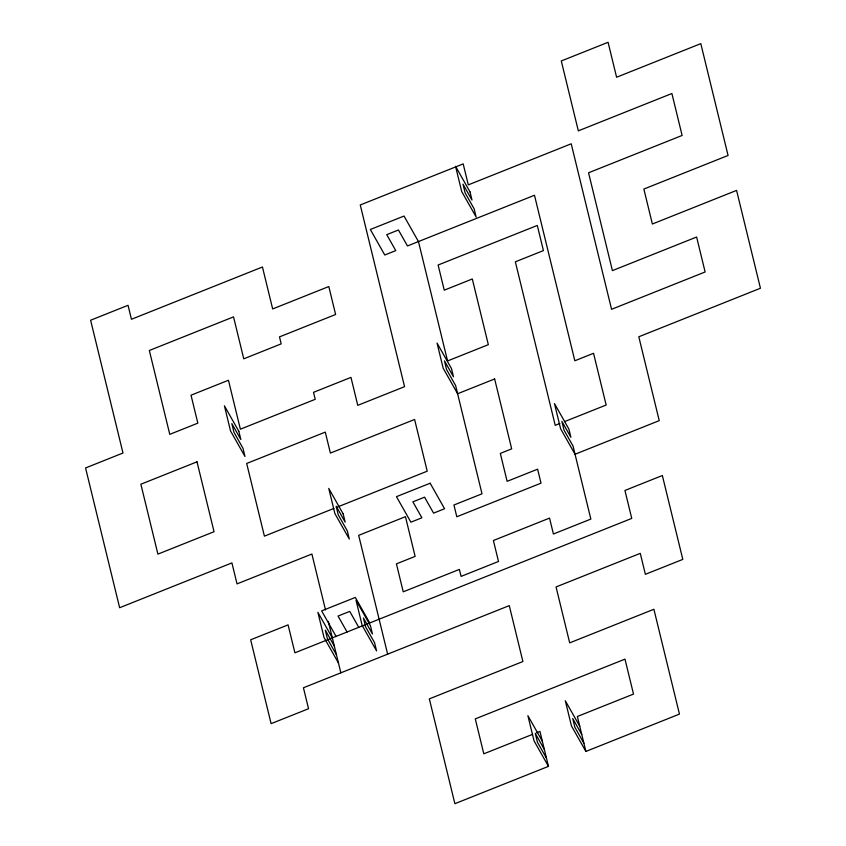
<?xml version="1.0" encoding="UTF-8"?>
<svg xmlns="http://www.w3.org/2000/svg" width="846" height="846" viewBox="0 0 846 846"><rect width="100%" height="100%" fill="white"/><g stroke="black" fill="none" stroke-linecap="round" stroke-linejoin="round"><path stroke-width="1.27" d="M333.884 508.435L264.407 536.153L246.683 463.471L325.287 432.116L330.395 453.075L414.603 419.479L427.219 471.19L336.327 507.463M559.883 423.486L555.23 425.348L515.351 261.805L543.428 250.606L537.295 225.448L438.112 265.02L444.245 290.178L472.311 278.979L488.332 344.671L447.566 360.946L418.463 241.565L404.018 216.047L370.337 229.488L384.771 255.006L395.769 250.617L386.749 234.67L398.445 229.996L407.465 245.953L534.482 195.267L574.836 360.777L593.543 353.3L606.159 405.023L564.536 421.625M331.167 638.349L294.905 652.816L288.084 624.866L250.659 639.798L271.111 723.658L308.536 708.726L303.428 687.766L509.271 605.62L522.902 661.53L429.334 698.87L454.894 803.7L548.462 766.36L539.938 731.42L536.279 732.879M532.62 734.339L483.806 753.818L475.283 718.878L624.993 659.14L633.506 694.09L577.374 716.488L585.887 751.428L679.454 714.098L653.895 609.268L569.686 642.865L556.055 586.955L640.263 553.358L645.382 574.318L682.807 559.386L662.355 475.526L624.93 490.458L631.75 518.408L332.33 637.884L317.895 612.367L324.029 637.524L338.463 663.042M579.753 726.27L565.318 700.752L571.452 725.91L585.887 751.428M581.752 734.487L572.731 718.529L574.868 727.274L583.888 743.222M542.328 741.202L527.893 715.684L534.027 740.842L548.462 766.36M544.327 749.419L535.307 733.471L537.432 742.206L546.463 758.153M369.755 622.952L355.32 597.435L321.639 610.875L336.074 636.393M358.767 627.341L349.736 611.394L338.04 616.057L347.072 632.004M334.329 646.101L325.308 630.143L327.444 638.889L336.465 654.836M387.637 654.159L358.672 535.349L405.456 516.684L415.132 556.393L396.425 563.859L403.235 591.819L459.378 569.411L461.081 576.401L498.506 561.469L493.398 540.509L549.54 518.101L553.411 534.016L590.846 519.084L573.038 446.032L564.007 430.085L561.881 421.35L570.902 437.297L568.903 429.091L554.468 403.574L560.602 428.732L575.037 454.249L659.245 420.642L638.804 336.782L760.438 288.243L736.58 190.403L652.372 224.01L643.859 189.06L728.068 155.463L700.805 43.643L616.597 77.24L608.073 42.3L561.289 60.965L578.326 130.855L671.893 93.515L682.119 135.455L588.552 172.785L612.409 270.625L696.618 237.028L705.13 271.968L611.563 309.308L571.219 143.799L468.293 184.872L463.185 163.902L360.259 204.975L404.557 386.675L357.773 405.34L350.963 377.39L313.528 392.322L315.23 399.312L240.38 429.186L228.452 380.256L191.027 395.198L197.837 423.148L169.771 434.347L149.33 350.487L233.538 316.88L243.764 358.82L281.189 343.878L279.487 336.888L335.619 314.49L328.808 286.54L272.666 308.938L262.44 267.008L131.447 319.28L128.042 305.3L90.617 320.232L122.987 453.022L85.562 467.954L119.635 607.724L231.92 562.918L237.028 583.888L311.888 554.024L325.52 609.934M328.301 621.366L340.853 672.824M197.002 461.831L140.87 484.229L157.906 554.119L214.049 531.711L197.002 461.831M494.635 378.966L457.612 393.739L443.177 368.222L437.044 343.064L451.478 368.581L453.488 376.798L444.457 360.84L446.593 369.586L455.613 385.533L482.009 493.81L453.942 505.009L456.808 516.758L541.017 483.161L537.612 469.181L507.124 481.342L500.314 453.393L511.682 448.856L494.635 378.966M430.149 483.225L396.457 496.665L410.902 522.183L421.89 517.794L412.869 501.847L424.565 497.173L433.586 513.131L444.584 508.742L430.149 483.225M469.995 191.852L455.56 166.334L461.694 191.503L476.129 217.02L474.13 208.803L465.11 192.856L462.974 184.121L471.994 200.068L469.995 191.852M343.18 513.924L328.745 488.406L334.879 513.564L349.313 539.082L347.315 530.876L338.284 514.928L336.158 506.194L345.179 522.141L343.18 513.924M370.442 625.744L356.007 600.226L362.141 625.384L376.576 650.902L374.577 642.696L365.546 626.749L363.42 618.014L372.441 633.961L370.442 625.744M238.847 431.323L224.412 405.805L230.546 430.963L244.98 456.48L242.982 448.274L233.961 432.327L231.825 423.592L240.856 439.539L238.847 431.323"/></g></svg>
